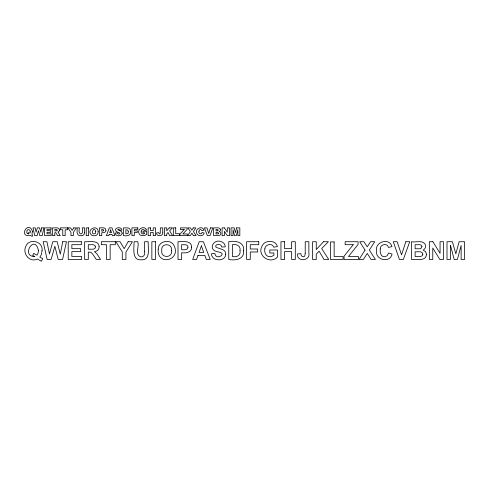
<?xml version="1.0" encoding="UTF-8"?>
<svg xmlns="http://www.w3.org/2000/svg" width="489" height="489" viewBox="0 0 489 489"><rect width="100%" height="100%" fill="white"/><g stroke="black" fill="none" stroke-linecap="round" stroke-linejoin="round"><path stroke-width="0.73" d="M144.573 251.652C145.251 254.347 143.613 257.605 140.447 256.78C134.671 254.696 139.554 245.704 137.733 241.719L134.09 241.719C134.23 247.33 131.4 260.814 141.37 259.812C151.119 260.49 147.77 247.147 148.21 241.719L144.573 241.719L144.573 251.652M450.54 245.472L450.424 259.482L447.007 259.482L447.007 241.719L452.411 241.719L455.834 253.858L459.14 241.719L464.55 241.719L464.55 259.482L461.127 259.482L461.127 245.472L457.38 259.482L454.177 259.482L450.54 245.472M162.764 232.11C163.852 236.334 156.419 237.189 156.498 232.947L158.766 232.648L159.28 233.931L160.196 233.663L160.38 227.874L162.764 227.874L162.764 232.11M305.222 253.192L304.781 256.065C303.094 257.831 300.442 255.82 300.918 253.632L297.501 253.968C296.621 262.44 310.747 261.034 308.865 252.972L308.865 241.719L305.222 241.719L305.222 253.192M128.259 231.749L128.204 232.678A1.302 1.302 0 0 1 127.776 233.54L125.875 233.84L125.875 229.665L127.843 230.142L128.259 231.749M240.013 250.655C241.053 255.429 236.438 257.648 232.397 256.505L232.397 244.696C236.37 243.773 241.028 245.918 240.013 250.655M38.429 250.545L38.093 253.192L36.993 255.179L33.68 253.412L32.69 255.509L34.896 256.505C20.208 256.835 34.878 233.143 38.429 250.545M158.204 249.188C156.602 266.004 181.064 260.961 174.188 245.857C170.844 238.351 158.1 240.857 158.204 249.188M95.789 231.633L95.367 233.485C89.579 236.156 93.9 224.751 95.789 231.633M130.649 231.749C131.131 235.71 126.303 236.297 123.485 235.631L123.485 227.874L127.635 227.898A3.759 3.759 0 0 1 129.151 228.369L130.306 229.775L130.649 231.749M42.066 250.545L41.406 254.518L39.86 257.165L42.732 258.602L41.406 261.248L37.433 259.042C29.438 262.984 21.938 253.235 26.015 245.851C29.731 237.813 43.338 241.542 42.066 250.545M243.656 250.765C244.457 259.439 235.295 260.735 228.76 259.482L228.76 241.719C235.435 240.374 244.671 241.982 243.656 250.765M84.621 232.471L84.23 234.176L82.775 235.515L79.786 235.692L78.081 234.934L77.128 232.917L77.103 227.874L79.487 227.874C77.213 235.936 84.511 235.936 82.238 227.874L84.621 227.874L84.621 232.471M30.184 231.749C30.721 234.799 28.331 231.242 28.032 233.363C30.452 234.671 25.715 233.553 26.84 231.694C26.357 228.907 30.74 228.986 30.184 231.749M198.968 231.211C197.941 233.626 201.676 235.197 202.043 232.409L204.133 233.064C203.681 236.315 198.626 236.676 197.153 234.078C193.809 229.384 202.104 224.799 204.078 230.142L201.926 230.619L200.783 229.561A1.546 1.546 0 0 0 199.628 229.83L198.968 231.211M380.234 248.925L380.24 252.202L381.353 255.289A4.01 4.01 0 0 0 384.556 256.725L387.092 255.839L388.639 252.972L392.056 254.078C390.173 263.534 375.051 260.093 376.499 250.765C374.745 241.645 389.629 237.471 391.946 246.572L388.529 247.458C387.551 242.715 379.904 244.158 380.234 248.925M98.173 231.694C98.454 234.317 95.923 236.248 93.442 235.716A3.753 3.753 0 0 1 91.467 234.989C85.593 229.781 97.873 223.705 98.173 231.694M191.578 247.122C191.939 252.538 185.667 253.351 181.645 252.752L181.645 259.482L178.002 259.482L178.002 241.719C182.464 241.878 191.688 239.94 191.578 247.122M95.471 246.902C95.386 250.472 90.434 248.791 88.301 249.219L88.301 244.696C90.398 245.13 95.251 243.449 95.471 246.902M171.492 250.545C172.904 258.424 160.447 258.381 161.786 250.545C160.453 242.807 172.825 242.807 171.492 250.545M141.199 231.144C140.484 233.32 142.916 234.836 144.616 233.54L144.616 232.825L143.008 232.825L143.008 231.211L146.706 231.211L146.706 234.5L144.169 235.661L140.618 235.276A3.056 3.056 0 0 1 139.243 233.901C136.138 229.06 144.732 224.934 146.59 229.958L144.261 230.38L143.986 229.903A1.21 1.21 0 0 0 143.198 229.5L141.987 229.714L141.199 231.144M422.844 254.188C422.545 257.868 417.325 256.01 415.118 256.505L415.118 251.762C417.435 252.165 422.514 250.515 422.844 254.188M264.842 248.852C263.968 252.477 266.169 257.403 270.484 256.682A5.367 5.367 0 0 0 272.66 255.955L273.889 255.179L273.889 252.972L269.806 252.972L269.806 249.995L277.526 249.995L277.526 257.055C269.965 264.879 256.285 255.282 262.3 245.582A7.995 7.995 0 0 1 265.613 242.269C269.775 240.331 276.377 241.407 277.416 246.572L273.779 247.232C272.404 242.678 264.995 244.292 264.842 248.852M187.935 247.232C187.855 250.441 183.772 249.714 181.645 249.775L181.645 244.696L185.948 244.806L187.385 245.582A2.714 2.714 0 0 1 187.935 247.232M225.777 254.298C225.478 262.098 211.437 261.529 211.437 253.742L214.854 253.412C215.704 261.071 227.892 253.546 218.65 251.994C205.832 250.386 214.787 236.053 223.461 242.929A5.19 5.19 0 0 1 225.227 246.902L221.694 247.012C221.957 243.565 214.61 243.595 215.777 246.976C219.133 249.219 225.967 248.712 225.777 254.298M426.481 254.298C426.139 261.823 416.084 258.95 411.475 259.482L411.475 241.719C415.491 242.764 422.227 239.738 425.051 244.145C426.286 246.212 425.289 249.06 423.174 250.105L425.601 251.652L426.481 254.298M32.567 231.749C30.948 234.653 33.252 234.439 32.213 236.468L30.538 235.392C17.463 237.782 28.845 219.365 32.567 231.749M99.114 246.682C99.304 249.341 97.036 251.474 94.481 251.652L97.128 254.097L100.545 259.482L96.241 259.482L92.525 253.87L90.838 252.312A6.95 6.95 0 0 0 89.071 252.092L88.301 252.092L88.301 259.482L84.658 259.482L84.658 241.719C88.937 242.189 98.864 239.506 99.114 246.682M220.49 229.781L220.074 230.973L219.176 231.511L220.429 232.226L220.851 233.424A2.066 2.066 0 0 1 220.551 234.5A1.644 1.644 0 0 1 219.775 235.276L213.626 235.631L213.626 227.874C215.563 228.271 220.081 226.627 220.49 229.781M218.106 230.142L217.623 230.857L216.016 230.918L216.016 229.42L217.623 229.482L218.106 230.142M122.232 233.125C122.079 236.798 115.233 236.682 115.19 233.002L117.458 232.886L117.757 233.724L118.772 234.2L119.811 233.632A0.691 0.691 0 0 0 119.732 233.039L116.144 231.511L115.526 229.622A2.06 2.06 0 0 1 116.131 228.552C117.88 227.159 121.706 227.373 121.993 230.081L119.726 230.197L118.827 229.2L117.696 229.781L121.296 231.321L122.232 233.125M59.554 230.019C60.239 231.529 56.889 232.03 58.24 232.471A3.943 3.943 0 0 1 58.656 232.947L60.208 235.631L57.464 235.631C56.553 233.1 53.961 229.964 54.896 235.631L52.506 235.631L52.506 227.874C54.444 228.296 59.358 226.603 59.554 230.019M218.461 233.186L217.935 233.889L216.016 233.962L216.016 232.409L217.935 232.483L218.461 233.186M105.936 230.258C106.058 232.471 103.46 232.966 101.755 232.709L101.755 235.631L99.371 235.631L99.371 227.874C101.394 227.966 105.936 226.902 105.936 230.258M421.958 246.682L420.986 248.443A2.989 2.989 0 0 1 419.128 248.779L415.118 248.779L415.118 244.696C417.178 245.136 421.646 243.479 421.958 246.682M103.546 230.319L102.977 231.077L101.755 231.156L101.755 229.42L103.307 229.665L103.546 230.319M57.164 230.197L56.773 230.826L54.896 230.973L54.896 229.42L56.62 229.482L57.164 230.197M41.644 227.874L40.807 232.226L39.554 227.874L37.347 227.874L36.088 232.171L35.257 227.874L32.989 227.874L34.719 235.631L37.103 235.631L38.478 230.735L39.792 235.631L42.182 235.631L43.912 227.874L41.644 227.874M62.702 241.719L60.275 254.188L57.182 241.719L52.769 241.719L49.462 253.968L46.926 241.719L43.173 241.719L47.146 259.482L51.113 259.482L54.866 246.242L58.179 259.482L62.592 259.482L66.455 241.719L62.702 241.719M236.67 227.874L235.478 232.587L234.219 227.874L231.059 227.874L231.059 235.631L233.027 235.631L233.027 229.72L234.579 235.631L236.309 235.631L237.862 229.72L237.862 235.631L239.83 235.631L239.83 227.874L236.67 227.874M210.404 227.874L208.73 233.485L206.939 227.874L204.433 227.874L207.36 235.631L209.983 235.631L212.849 227.874L210.404 227.874M110.648 229.903L109.756 232.709L111.486 232.709L110.648 229.903M405.852 241.719L401.548 254.848L397.135 241.719L393.272 241.719L399.452 259.482L403.315 259.482L409.715 241.719L405.852 241.719M109.279 234.378L108.858 235.631L106.413 235.631L109.279 227.874L111.963 227.874L114.891 235.631L112.384 235.631L111.963 234.378L109.279 234.378M197.972 255.399L196.541 259.482L192.678 259.482L199.188 241.719L203.381 241.719L210.221 259.482L206.358 259.482L204.818 255.399L197.972 255.399M201.395 245.802L199.078 252.422L203.711 252.422L201.395 245.802M128.13 241.719L124.157 248.669L120.074 241.719L115.881 241.719L122.281 251.982L122.281 259.482L125.924 259.482L125.924 252.092L132.433 241.719L128.13 241.719M193.271 227.874L191.896 230.258L190.465 227.874L187.898 227.874L190.343 231.572L187.66 235.631L190.343 235.631L191.896 233.125L193.387 235.631L196.077 235.631L193.448 231.633L195.838 227.874L193.271 227.874M73.698 227.874L72.146 230.441L70.593 227.874L67.91 227.874L70.954 232.409L70.954 235.631L73.344 235.631L73.344 232.409L76.388 227.874L73.698 227.874M365.026 250.105L359.067 259.482L363.37 259.482L367.233 253.412L371.096 259.482L375.399 259.482L369.329 250.105L374.733 241.719L370.54 241.719L367.233 246.792L363.92 241.719L359.727 241.719L365.026 250.105M353.217 244.696L344.06 256.175L344.06 259.482L358.406 259.482L358.406 256.505L348.474 256.505L358.076 244.476L358.076 241.719L345.167 241.719L345.167 244.696L353.217 244.696M169.273 227.874L166.767 230.796L166.767 227.874L164.377 227.874L164.377 235.631L166.767 235.631L166.767 233.779L168.02 232.471L169.628 235.631L172.617 235.631L169.628 230.796L172.495 227.874L169.273 227.874M323.541 241.719L316.255 249.555L316.255 241.719L312.618 241.719L312.618 259.482L316.255 259.482L316.255 254.078L319.128 251.205L323.981 259.482L328.724 259.482L321.664 248.559L328.394 241.719L323.541 241.719M184.194 229.543L179.958 234.017L179.958 235.631L187.299 235.631L187.299 233.962L182.825 233.962L187.122 229.42L187.122 227.874L180.374 227.874L180.374 229.543L184.194 229.543M51.076 227.874L44.627 227.874L44.627 235.631L51.192 235.631L51.192 233.84L47.017 233.84L47.017 232.348L50.777 232.348L50.777 230.735L47.017 230.735L47.017 229.543L51.076 229.543L51.076 227.874M67.61 227.874L60.324 227.874L60.324 229.781L62.775 229.781L62.775 235.631L65.165 235.631L65.165 229.781L67.61 229.781L67.61 227.874M88.625 227.874L86.235 227.874L86.235 235.631L88.625 235.631L88.625 227.874M137.812 227.874L131.902 227.874L131.902 235.631L134.292 235.631L134.292 232.471L137.275 232.471L137.275 230.918L134.292 230.918L134.292 229.543L137.812 229.543L137.812 227.874M150.526 227.874L148.143 227.874L148.143 235.631L150.526 235.631L150.526 232.471L153.216 232.471L153.216 235.631L155.6 235.631L155.6 227.874L153.216 227.874L153.216 230.557L150.526 230.557L150.526 227.874M175.722 227.874L173.332 227.874L173.332 235.631L179.481 235.631L179.481 233.724L175.722 233.724L175.722 227.874M224.372 227.874L222.104 227.874L222.104 235.631L224.372 235.631L224.372 231.334L227.299 235.631L229.567 235.631L229.567 227.874L227.299 227.874L227.299 232.171L224.372 227.874M81.345 241.719L68.215 241.719L68.215 259.482L81.681 259.482L81.681 256.505L71.859 256.505L71.859 251.652L80.685 251.652L80.685 248.669L71.859 248.669L71.859 244.696L81.345 244.696L81.345 241.719M115.331 241.719L101.321 241.719L101.321 244.696L106.504 244.696L106.504 259.482L110.147 259.482L110.147 244.696L115.331 244.696L115.331 241.719M155.496 241.719L151.853 241.719L151.853 259.482L155.496 259.482L155.496 241.719M258.773 241.719L246.633 241.719L246.633 259.482L250.276 259.482L250.276 251.982L257.666 251.982L257.666 248.999L250.276 248.999L250.276 244.696L258.773 244.696L258.773 241.719M284.592 241.719L280.949 241.719L280.949 259.482L284.592 259.482L284.592 251.652L291.652 251.652L291.652 259.482L295.295 259.482L295.295 241.719L291.652 241.719L291.652 248.669L284.592 248.669L284.592 241.719M432.881 241.719L429.354 241.719L429.354 259.482L432.771 259.482L432.771 248.009L439.837 259.482L443.474 259.482L443.474 241.719L440.057 241.719L440.057 253.302L432.881 241.719M334.134 241.939L330.491 241.939L330.491 259.482L343.07 259.482L343.07 256.505L334.134 256.505L334.134 241.939"/></g></svg>
